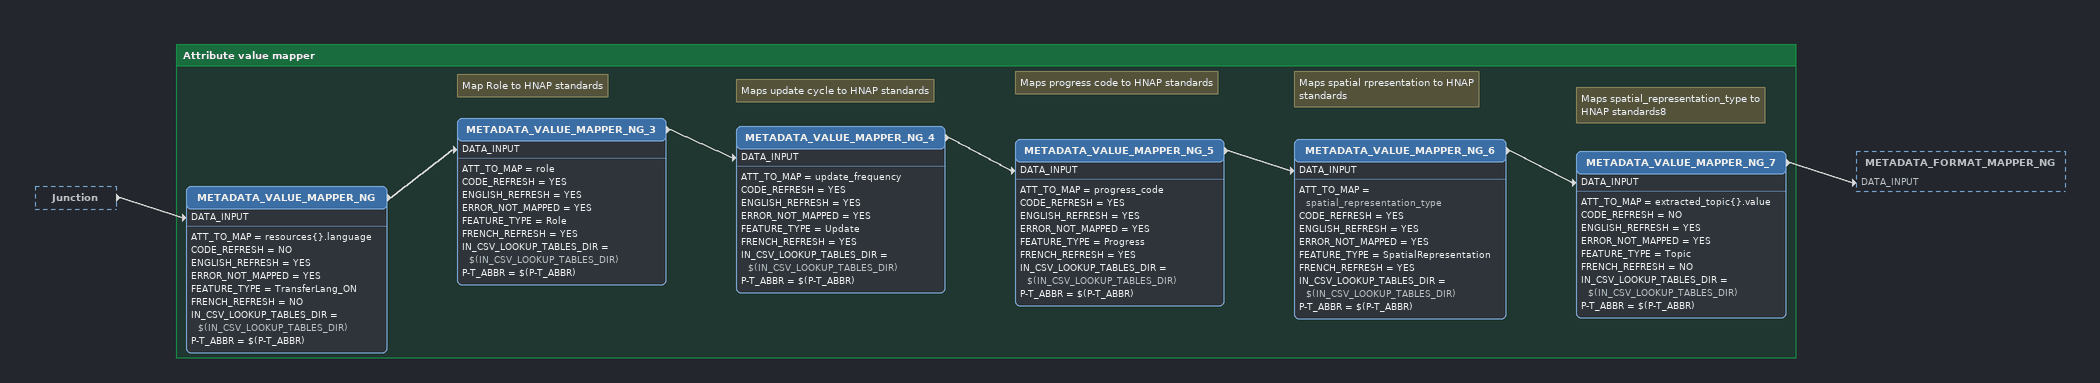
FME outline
Junction [outside]
    -> METADATA_VALUE_MAPPER_NG [DATA_INPUT]

Bookmark: Attribute value mapper
METADATA_VALUE_MAPPER_NG
    ATT_TO_MAP = resources{}.language
    CODE_REFRESH = NO
    ENGLISH_REFRESH = YES
    ERROR_NOT_MAPPED = YES
    FEATURE_TYPE = TransferLang_ON
    FRENCH_REFRESH = NO
    IN_CSV_LOOKUP_TABLES_DIR = $(IN_CSV_LOOKUP_TABLES_DIR)
    P-T_ABBR = $(P-T_ABBR)
    -> METADATA_VALUE_MAPPER_NG_3 [DATA_INPUT]
Note: Map Role to HNAP standards
METADATA_VALUE_MAPPER_NG_3
    ATT_TO_MAP = role
    CODE_REFRESH = YES
    ENGLISH_REFRESH = YES
    ERROR_NOT_MAPPED = YES
    FEATURE_TYPE = Role
    FRENCH_REFRESH = YES
    IN_CSV_LOOKUP_TABLES_DIR = $(IN_CSV_LOOKUP_TABLES_DIR)
    P-T_ABBR = $(P-T_ABBR)
    -> METADATA_VALUE_MAPPER_NG_4 [DATA_INPUT]
Note: Maps update cycle to HNAP standards
METADATA_VALUE_MAPPER_NG_4
    ATT_TO_MAP = update_frequency
    CODE_REFRESH = YES
    ENGLISH_REFRESH = YES
    ERROR_NOT_MAPPED = YES
    FEATURE_TYPE = Update
    FRENCH_REFRESH = YES
    IN_CSV_LOOKUP_TABLES_DIR = $(IN_CSV_LOOKUP_TABLES_DIR)
    P-T_ABBR = $(P-T_ABBR)
    -> METADATA_VALUE_MAPPER_NG_5 [DATA_INPUT]
Note: Maps progress code to HNAP standards
METADATA_VALUE_MAPPER_NG_5
    ATT_TO_MAP = progress_code
    CODE_REFRESH = YES
    ENGLISH_REFRESH = YES
    ERROR_NOT_MAPPED = YES
    FEATURE_TYPE = Progress
    FRENCH_REFRESH = YES
    IN_CSV_LOOKUP_TABLES_DIR = $(IN_CSV_LOOKUP_TABLES_DIR)
    P-T_ABBR = $(P-T_ABBR)
    -> METADATA_VALUE_MAPPER_NG_6 [DATA_INPUT]
Note: Maps spatial rpresentation to HNAP standards
METADATA_VALUE_MAPPER_NG_6
    ATT_TO_MAP = spatial_representation_type
    CODE_REFRESH = YES
    ENGLISH_REFRESH = YES
    ERROR_NOT_MAPPED = YES
    FEATURE_TYPE = SpatialRepresentation
    FRENCH_REFRESH = YES
    IN_CSV_LOOKUP_TABLES_DIR = $(IN_CSV_LOOKUP_TABLES_DIR)
    P-T_ABBR = $(P-T_ABBR)
    -> METADATA_VALUE_MAPPER_NG_7 [DATA_INPUT]
Note: Maps spatial_representation_type to HNAP standards8
METADATA_VALUE_MAPPER_NG_7
    ATT_TO_MAP = extracted_topic{}.value
    CODE_REFRESH = NO
    ENGLISH_REFRESH = YES
    ERROR_NOT_MAPPED = YES
    FEATURE_TYPE = Topic
    FRENCH_REFRESH = NO
    IN_CSV_LOOKUP_TABLES_DIR = $(IN_CSV_LOOKUP_TABLES_DIR)
    P-T_ABBR = $(P-T_ABBR)
    -> METADATA_FORMAT_MAPPER_NG [DATA_INPUT]
